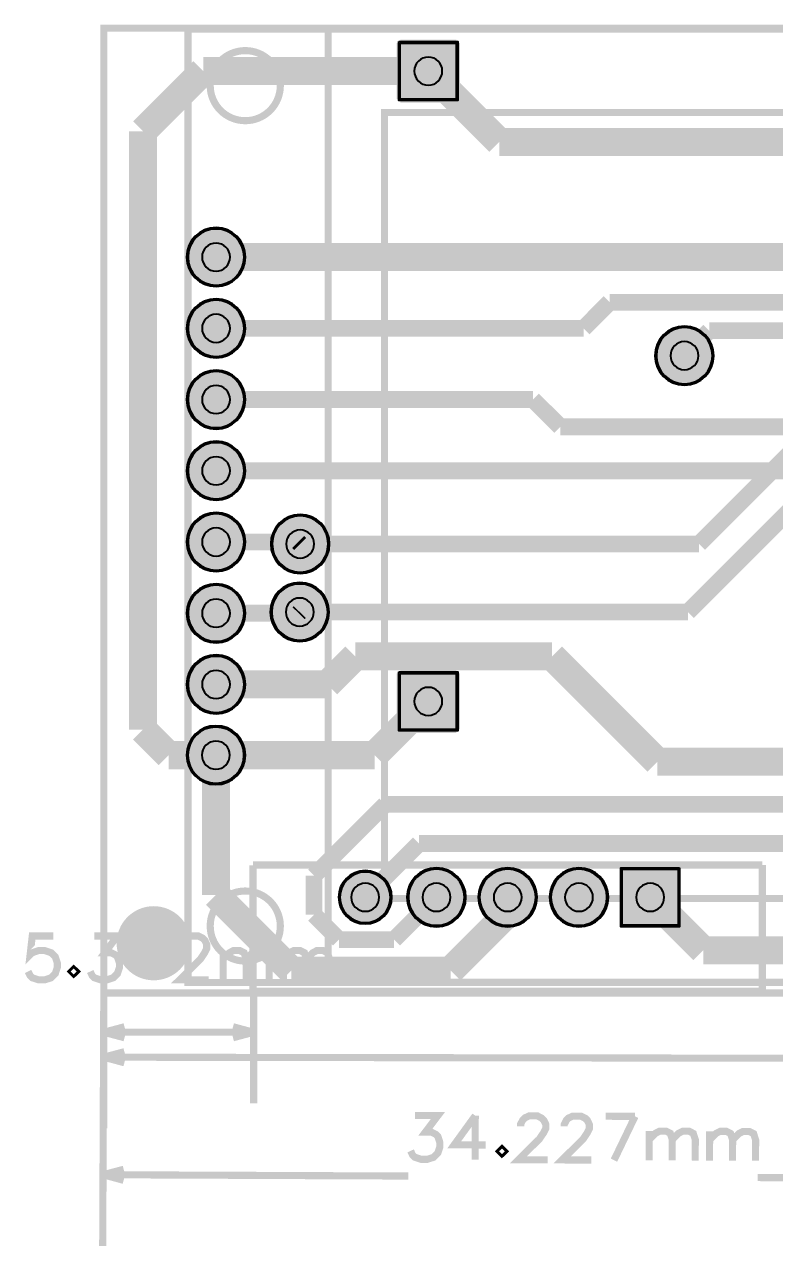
# Model space of a CAD drawing. Header units: millimetres. Extents: x -3 to 90, y -113 to 75.
# Drawn here: x -2.83 to 23.91, y -43.56 to 0.13 of the extents above; entities that cross this region are included whole.
import ezdxf

# ---------------------------------------------------------------- set-up
doc = ezdxf.new("R2010")
doc.units = ezdxf.units.MM
doc.header["$MEASUREMENT"] = 0
for name, color, linetype, true_color in [('Board-Outline-Layer', 7, 'Continuous', 0xff00ff), ('Bottom-Layer', 7, 'Continuous', 0x0000ff), ('Bottom-Paste-Mask-Layer', 7, 'Continuous', 0x800000), ('Bottom-Solder-Mask-Layer', 7, 'Continuous', 0xaa00ff), ('Document-Layer', 7, 'Continuous', 0xffffff), ('Hole-Layer', 7, 'Continuous', 0x222222), ('Multi-Layer', 7, 'Continuous', 0xc0c0c0), ('Top-Layer', 7, 'Continuous', 0xff0000), ('Top-Paste-Mask-Layer', 7, 'Continuous', 0x808080), ('Top-Silkscreen-Layer', 7, 'Continuous', 0xffcc00), ('Top-Solder-Mask-Layer', 7, 'Continuous', 0x800080)]:
    doc.layers.add(name, color=color, linetype=linetype, true_color=true_color)

msp = doc.modelspace()

# ---------------------------------------------------------------- hatches: boundary and pattern name
at = {"layer": 'Bottom-Layer'}
for points in [[(10.568, -0.535), (12.568, -0.535), (12.568, -2.535), (10.568, -2.535)], [(3.001, -8.169, 1), (5.001, -8.169, 1)], [(3.001, -10.709, 1), (5.001, -10.709, 1)], [(19.701, -11.684, 1), (21.701, -11.684, 1)], [(3.001, -13.249, 1), (5.001, -13.249, 1)], [(3.001, -15.789, 1), (5.001, -15.789, 1)], [(3.001, -18.329, 1), (5.001, -18.329, 1)], [(6, -18.4, 1), (8, -18.4, 1)], [(3.001, -20.869, 1), (5.001, -20.869, 1)], [(5.985, -20.828, 1), (7.985, -20.828, 1)], [(3.001, -23.409, 1), (5.001, -23.409, 1)], [(10.568, -23.014), (12.568, -23.014), (12.568, -25.014), (10.568, -25.014)], [(2.995, -25.931, 1), (4.995, -25.931, 1)], [(8.42, -31, 1), (10.22, -31, 1)], [(10.86, -31, 1), (12.86, -31, 1)], [(13.4, -31, 1), (15.4, -31, 1)], [(15.94, -31, 1), (17.94, -31, 1)], [(20.48, -30), (20.48, -32), (18.48, -32), (18.48, -30)]]:
    msp.add_hatch(color=256, dxfattribs=at).paths.add_polyline_path(points)
at = {"layer": 'Bottom-Paste-Mask-Layer'}
for points in [[(10.568, -0.535), (12.568, -0.535), (12.568, -2.535), (10.568, -2.535)], [(3.001, -8.169, 1), (5.001, -8.169, 1)], [(3.001, -10.709, 1), (5.001, -10.709, 1)], [(19.701, -11.684, 1), (21.701, -11.684, 1)], [(3.001, -13.249, 1), (5.001, -13.249, 1)], [(3.001, -15.789, 1), (5.001, -15.789, 1)], [(3.001, -18.329, 1), (5.001, -18.329, 1)], [(6, -18.4, 1), (8, -18.4, 1)], [(3.001, -20.869, 1), (5.001, -20.869, 1)], [(5.985, -20.828, 1), (7.985, -20.828, 1)], [(3.001, -23.409, 1), (5.001, -23.409, 1)], [(10.568, -23.014), (12.568, -23.014), (12.568, -25.014), (10.568, -25.014)], [(2.995, -25.931, 1), (4.995, -25.931, 1)], [(8.42, -31, 1), (10.22, -31, 1)], [(10.86, -31, 1), (12.86, -31, 1)], [(13.4, -31, 1), (15.4, -31, 1)], [(15.94, -31, 1), (17.94, -31, 1)], [(20.48, -30), (20.48, -32), (18.48, -32), (18.48, -30)]]:
    msp.add_hatch(color=256, dxfattribs=at).paths.add_polyline_path(points)
at = {"layer": 'Bottom-Solder-Mask-Layer'}
for points in [[(10.517, -0.484), (12.619, -0.484), (12.619, -2.586), (10.517, -2.586)], [(2.95, -8.169, 1), (5.052, -8.169, 1)], [(2.95, -10.709, 1), (5.052, -10.709, 1)], [(19.65, -11.684, 1), (21.752, -11.684, 1)], [(2.95, -13.249, 1), (5.052, -13.249, 1)], [(2.95, -15.789, 1), (5.052, -15.789, 1)], [(2.95, -18.329, 1), (5.052, -18.329, 1)], [(5.949, -18.4, 1), (8.051, -18.4, 1)], [(2.95, -20.869, 1), (5.052, -20.869, 1)], [(5.934, -20.828, 1), (8.036, -20.828, 1)], [(2.95, -23.409, 1), (5.052, -23.409, 1)], [(10.517, -22.963), (12.619, -22.963), (12.619, -25.065), (10.517, -25.065)], [(2.944, -25.931, 1), (5.046, -25.931, 1)], [(8.369, -31, 1), (10.271, -31, 1)], [(10.809, -31, 1), (12.911, -31, 1)], [(13.349, -31, 1), (15.451, -31, 1)], [(15.889, -31, 1), (17.991, -31, 1)], [(20.531, -29.949), (20.531, -32.051), (18.429, -32.051), (18.429, -29.949)]]:
    msp.add_hatch(color=256, dxfattribs=at).paths.add_polyline_path(points)
at = {"layer": 'Hole-Layer'}
for points in [[(11.068, -1.535, 1), (12.068, -1.535, 1)], [(3.501, -8.169, 1), (4.501, -8.169, 1)], [(3.501, -10.709, 1), (4.501, -10.709, 1)], [(20.201, -11.684, 1), (21.201, -11.684, 1)], [(3.501, -13.249, 1), (4.501, -13.249, 1)], [(3.501, -15.789, 1), (4.501, -15.789, 1)], [(3.501, -18.329, 1), (4.501, -18.329, 1)], [(6.5, -18.4, 1), (7.5, -18.4, 1)], [(3.501, -20.869, 1), (4.501, -20.869, 1)], [(6.485, -20.828, 1), (7.485, -20.828, 1)], [(3.501, -23.409, 1), (4.501, -23.409, 1)], [(11.068, -24.014, 1), (12.068, -24.014, 1)], [(3.495, -25.931, 1), (4.495, -25.931, 1)], [(8.82, -31, 1), (9.82, -31, 1)], [(11.36, -31, 1), (12.36, -31, 1)], [(13.9, -31, 1), (14.9, -31, 1)], [(16.44, -31, 1), (17.44, -31, 1)], [(18.98, -31, 1), (19.98, -31, 1)]]:
    msp.add_hatch(color=256, dxfattribs=at).paths.add_polyline_path(points)
at = {"layer": 'Multi-Layer'}
for points in [[(10.568, -0.535), (12.568, -0.535), (12.568, -2.535), (10.568, -2.535)], [(10.568, -0.535), (12.568, -0.535), (12.568, -2.535), (10.568, -2.535)], [(10.568, -0.535), (12.568, -0.535), (12.568, -2.535), (10.568, -2.535)], [(3.001, -8.169, 1), (5.001, -8.169, 1)], [(3.001, -8.169, 1), (5.001, -8.169, 1)], [(3.001, -8.169, 1), (5.001, -8.169, 1)], [(3.001, -10.709, 1), (5.001, -10.709, 1)], [(3.001, -10.709, 1), (5.001, -10.709, 1)], [(3.001, -10.709, 1), (5.001, -10.709, 1)], [(19.701, -11.684, 1), (21.701, -11.684, 1)], [(19.701, -11.684, 1), (21.701, -11.684, 1)], [(19.701, -11.684, 1), (21.701, -11.684, 1)], [(3.001, -13.249, 1), (5.001, -13.249, 1)], [(3.001, -13.249, 1), (5.001, -13.249, 1)], [(3.001, -13.249, 1), (5.001, -13.249, 1)], [(3.001, -15.789, 1), (5.001, -15.789, 1)], [(3.001, -15.789, 1), (5.001, -15.789, 1)], [(3.001, -15.789, 1), (5.001, -15.789, 1)], [(3.001, -18.329, 1), (5.001, -18.329, 1)], [(3.001, -18.329, 1), (5.001, -18.329, 1)], [(3.001, -18.329, 1), (5.001, -18.329, 1)], [(6, -18.4, 1), (8, -18.4, 1)], [(6, -18.4, 1), (8, -18.4, 1)], [(6, -18.4, 1), (8, -18.4, 1)], [(3.001, -20.869, 1), (5.001, -20.869, 1)], [(3.001, -20.869, 1), (5.001, -20.869, 1)], [(3.001, -20.869, 1), (5.001, -20.869, 1)], [(5.985, -20.828, 1), (7.985, -20.828, 1)], [(5.985, -20.828, 1), (7.985, -20.828, 1)], [(5.985, -20.828, 1), (7.985, -20.828, 1)], [(3.001, -23.409, 1), (5.001, -23.409, 1)], [(3.001, -23.409, 1), (5.001, -23.409, 1)], [(3.001, -23.409, 1), (5.001, -23.409, 1)], [(10.568, -23.014), (12.568, -23.014), (12.568, -25.014), (10.568, -25.014)], [(10.568, -23.014), (12.568, -23.014), (12.568, -25.014), (10.568, -25.014)], [(10.568, -23.014), (12.568, -23.014), (12.568, -25.014), (10.568, -25.014)], [(2.995, -25.931, 1), (4.995, -25.931, 1)], [(2.995, -25.931, 1), (4.995, -25.931, 1)], [(2.995, -25.931, 1), (4.995, -25.931, 1)], [(8.42, -31, 1), (10.22, -31, 1)], [(8.42, -31, 1), (10.22, -31, 1)], [(8.42, -31, 1), (10.22, -31, 1)], [(10.86, -31, 1), (12.86, -31, 1)], [(10.86, -31, 1), (12.86, -31, 1)], [(10.86, -31, 1), (12.86, -31, 1)], [(13.4, -31, 1), (15.4, -31, 1)], [(13.4, -31, 1), (15.4, -31, 1)], [(13.4, -31, 1), (15.4, -31, 1)], [(15.94, -31, 1), (17.94, -31, 1)], [(15.94, -31, 1), (17.94, -31, 1)], [(15.94, -31, 1), (17.94, -31, 1)], [(20.48, -30), (20.48, -32), (18.48, -32), (18.48, -30)], [(20.48, -30), (20.48, -32), (18.48, -32), (18.48, -30)], [(20.48, -30), (20.48, -32), (18.48, -32), (18.48, -30)], [(0.778, -32.639, 1), (2.778, -32.639, 1)]]:
    msp.add_hatch(color=256, dxfattribs=at).paths.add_polyline_path(points)
at = {"layer": 'Top-Layer'}
for points in [[(10.568, -0.535), (12.568, -0.535), (12.568, -2.535), (10.568, -2.535)], [(3.001, -8.169, 1), (5.001, -8.169, 1)], [(3.001, -10.709, 1), (5.001, -10.709, 1)], [(19.701, -11.684, 1), (21.701, -11.684, 1)], [(3.001, -13.249, 1), (5.001, -13.249, 1)], [(3.001, -15.789, 1), (5.001, -15.789, 1)], [(3.001, -18.329, 1), (5.001, -18.329, 1)], [(6, -18.4, 1), (8, -18.4, 1)], [(3.001, -20.869, 1), (5.001, -20.869, 1)], [(5.985, -20.828, 1), (7.985, -20.828, 1)], [(3.001, -23.409, 1), (5.001, -23.409, 1)], [(10.568, -23.014), (12.568, -23.014), (12.568, -25.014), (10.568, -25.014)], [(2.995, -25.931, 1), (4.995, -25.931, 1)], [(8.42, -31, 1), (10.22, -31, 1)], [(10.86, -31, 1), (12.86, -31, 1)], [(13.4, -31, 1), (15.4, -31, 1)], [(15.94, -31, 1), (17.94, -31, 1)], [(20.48, -30), (20.48, -32), (18.48, -32), (18.48, -30)]]:
    msp.add_hatch(color=256, dxfattribs=at).paths.add_polyline_path(points)
at = {"layer": 'Top-Paste-Mask-Layer'}
for points in [[(10.568, -0.535), (12.568, -0.535), (12.568, -2.535), (10.568, -2.535)], [(3.001, -8.169, 1), (5.001, -8.169, 1)], [(3.001, -10.709, 1), (5.001, -10.709, 1)], [(19.701, -11.684, 1), (21.701, -11.684, 1)], [(3.001, -13.249, 1), (5.001, -13.249, 1)], [(3.001, -15.789, 1), (5.001, -15.789, 1)], [(3.001, -18.329, 1), (5.001, -18.329, 1)], [(6, -18.4, 1), (8, -18.4, 1)], [(3.001, -20.869, 1), (5.001, -20.869, 1)], [(5.985, -20.828, 1), (7.985, -20.828, 1)], [(3.001, -23.409, 1), (5.001, -23.409, 1)], [(10.568, -23.014), (12.568, -23.014), (12.568, -25.014), (10.568, -25.014)], [(2.995, -25.931, 1), (4.995, -25.931, 1)], [(8.42, -31, 1), (10.22, -31, 1)], [(10.86, -31, 1), (12.86, -31, 1)], [(13.4, -31, 1), (15.4, -31, 1)], [(15.94, -31, 1), (17.94, -31, 1)], [(20.48, -30), (20.48, -32), (18.48, -32), (18.48, -30)]]:
    msp.add_hatch(color=256, dxfattribs=at).paths.add_polyline_path(points)
at = {"layer": 'Top-Solder-Mask-Layer'}
for points in [[(10.517, -0.484), (12.619, -0.484), (12.619, -2.586), (10.517, -2.586)], [(2.95, -8.169, 1), (5.052, -8.169, 1)], [(2.95, -10.709, 1), (5.052, -10.709, 1)], [(19.65, -11.684, 1), (21.752, -11.684, 1)], [(2.95, -13.249, 1), (5.052, -13.249, 1)], [(2.95, -15.789, 1), (5.052, -15.789, 1)], [(2.95, -18.329, 1), (5.052, -18.329, 1)], [(5.949, -18.4, 1), (8.051, -18.4, 1)], [(2.95, -20.869, 1), (5.052, -20.869, 1)], [(5.934, -20.828, 1), (8.036, -20.828, 1)], [(2.95, -23.409, 1), (5.052, -23.409, 1)], [(10.517, -22.963), (12.619, -22.963), (12.619, -25.065), (10.517, -25.065)], [(2.944, -25.931, 1), (5.046, -25.931, 1)], [(8.369, -31, 1), (10.271, -31, 1)], [(10.809, -31, 1), (12.911, -31, 1)], [(13.349, -31, 1), (15.451, -31, 1)], [(15.889, -31, 1), (17.991, -31, 1)], [(20.531, -29.949), (20.531, -32.051), (18.429, -32.051), (18.429, -29.949)]]:
    msp.add_hatch(color=256, dxfattribs=at).paths.add_polyline_path(points)

# ---------------------------------------------------------------- linework, layer by layer
at = {"layer": 'Board-Outline-Layer', "const_width": 0.254}
msp.add_lwpolyline([(0, -34.412), (0, 0), (88.824, 0), (88.824, -34.412)], close=True, dxfattribs=at)
at = {"layer": 'Bottom-Layer'}
for points in [[(10.568, -0.535), (12.568, -0.535), (12.568, -2.535), (10.568, -2.535)], [(10.568, -23.014), (12.568, -23.014), (12.568, -25.014), (10.568, -25.014)], [(20.48, -30), (20.48, -32), (18.48, -32), (18.48, -30)]]:
    msp.add_lwpolyline(points, close=True, dxfattribs=at)
for points, const_width in [([(1.397, -3.683), (3.545, -1.535)], 1), ([(3.545, -1.535), (11.568, -1.535)], 1), ([(11.568, -1.535), (14.097, -4.064)], 1), ([(1.397, -25.019), (1.397, -3.683)], 1), ([(14.097, -4.064), (28.575, -4.064)], 1), ([(4.001, -8.169), (37.048, -8.169)], 1), ([(17.105, -10.709), (18.034, -9.779)], 0.6), ([(18.034, -9.779), (40.767, -9.779)], 0.6), ([(4.001, -10.709), (17.105, -10.709)], 0.6), ([(20.701, -11.684), (21.59, -10.795)], 0.6), ([(21.59, -10.795), (44.196, -10.795)], 0.6), ([(4.001, -13.249), (15.301, -13.249)], 0.6), ([(15.301, -13.249), (16.277, -14.224)], 0.6), ([(16.277, -14.224), (45.974, -14.224)], 0.6), ([(4.001, -15.789), (47.966, -15.789)], 0.6), ([(4.001, -18.329), (6.929, -18.329)], 0.6), ([(6.929, -18.329), (7, -18.4)], 0.6), ([(6.945, -20.869), (6.985, -20.828)], 0.6), ([(4.001, -20.869), (6.945, -20.869)], 0.6), ([(8.961, -22.409), (7.961, -23.409)], 1), ([(15.984, -22.409), (8.961, -22.409)], 1), ([(19.737, -26.162), (15.984, -22.409)], 1), ([(7.961, -23.409), (4.001, -23.409)], 1), ([(9.652, -25.931), (11.568, -24.014)], 1), ([(2.309, -25.931), (1.397, -25.019)], 1), ([(3.995, -25.931), (2.309, -25.931)], 1), ([(3.995, -25.931), (9.652, -25.931)], 1), ([(3.995, -25.931), (3.995, -30.919)], 1), ([(28.702, -26.162), (19.737, -26.162)], 1), ([(7.493, -30.226), (10.033, -27.686)], 0.6), ([(10.033, -27.686), (35.306, -27.686)], 0.6), ([(9.32, -31), (11.237, -29.083)], 0.6), ([(11.237, -29.083), (38.227, -29.083)], 0.6), ([(7.493, -31.623), (7.493, -30.226)], 0.6), ([(3.995, -30.919), (6.688, -33.612)], 1), ([(14.4, -31.574), (14.4, -31)], 1), ([(19.48, -31), (21.373, -32.893)], 1), ([(11.86, -31), (10.348, -32.512)], 0.6), ([(8.382, -32.512), (7.493, -31.623)], 0.6), ([(12.362, -33.612), (14.4, -31.574)], 1), ([(10.348, -32.512), (8.382, -32.512)], 0.6), ([(21.373, -32.893), (25.527, -32.893)], 1), ([(6.688, -33.612), (12.362, -33.612)], 1)]:
    msp.add_lwpolyline(points, dxfattribs=dict(at, const_width=const_width))
for points in [[(3.001, -8.169, 1), (5.001, -8.169, 1)], [(3.001, -10.709, 1), (5.001, -10.709, 1)], [(19.701, -11.684, 1), (21.701, -11.684, 1)], [(3.001, -15.789, 1), (5.001, -15.789, 1)], [(6, -18.4, 1), (8, -18.4, 1)], [(3.001, -20.869, 1), (5.001, -20.869, 1)], [(5.985, -20.828, 1), (7.985, -20.828, 1)], [(3.001, -23.409, 1), (5.001, -23.409, 1)], [(2.995, -25.931, 1), (4.995, -25.931, 1)], [(10.86, -31, 1), (12.86, -31, 1)], [(13.4, -31, 1), (15.4, -31, 1)], [(15.94, -31, 1), (17.94, -31, 1)]]:
    msp.add_lwpolyline(points, format="xyb", close=True, dxfattribs=at)
for points in [[(3.001, -13.249, 1), (5.001, -13.249), (5.001, -13.249, 1), (3.001, -13.249)], [(3.001, -18.329, 1), (5.001, -18.329), (5.001, -18.329, 1), (3.001, -18.329)], [(8.42, -31, 1), (10.22, -31), (10.22, -31, 1), (8.42, -31)]]:
    msp.add_lwpolyline(points, format="xyb", dxfattribs=at)
at = {"layer": 'Bottom-Paste-Mask-Layer'}
for points in [[(10.568, -0.535), (12.568, -0.535), (12.568, -2.535), (10.568, -2.535)], [(10.568, -23.014), (12.568, -23.014), (12.568, -25.014), (10.568, -25.014)], [(20.48, -30), (20.48, -32), (18.48, -32), (18.48, -30)]]:
    msp.add_lwpolyline(points, close=True, dxfattribs=at)
for points in [[(3.001, -8.169, 1), (5.001, -8.169, 1)], [(3.001, -10.709, 1), (5.001, -10.709, 1)], [(19.701, -11.684, 1), (21.701, -11.684, 1)], [(3.001, -15.789, 1), (5.001, -15.789, 1)], [(6, -18.4, 1), (8, -18.4, 1)], [(3.001, -20.869, 1), (5.001, -20.869, 1)], [(5.985, -20.828, 1), (7.985, -20.828, 1)], [(3.001, -23.409, 1), (5.001, -23.409, 1)], [(2.995, -25.931, 1), (4.995, -25.931, 1)], [(10.86, -31, 1), (12.86, -31, 1)], [(13.4, -31, 1), (15.4, -31, 1)], [(15.94, -31, 1), (17.94, -31, 1)]]:
    msp.add_lwpolyline(points, format="xyb", close=True, dxfattribs=at)
for points in [[(3.001, -13.249, 1), (5.001, -13.249), (5.001, -13.249, 1), (3.001, -13.249)], [(3.001, -18.329, 1), (5.001, -18.329), (5.001, -18.329, 1), (3.001, -18.329)], [(8.42, -31, 1), (10.22, -31), (10.22, -31, 1), (8.42, -31)]]:
    msp.add_lwpolyline(points, format="xyb", dxfattribs=at)
at = {"layer": 'Bottom-Solder-Mask-Layer'}
for points in [[(10.517, -0.484), (12.619, -0.484), (12.619, -2.586), (10.517, -2.586)], [(10.517, -22.963), (12.619, -22.963), (12.619, -25.065), (10.517, -25.065)], [(20.531, -29.949), (20.531, -32.051), (18.429, -32.051), (18.429, -29.949)]]:
    msp.add_lwpolyline(points, close=True, dxfattribs=at)
for points in [[(2.95, -8.169, 1), (5.052, -8.169), (5.052, -8.169, 1), (2.95, -8.169)], [(2.95, -10.709, 1), (5.052, -10.709), (5.052, -10.709, 1), (2.95, -10.709)], [(19.65, -11.684, 1), (21.752, -11.684), (21.752, -11.684, 1), (19.65, -11.684)], [(2.95, -15.789, 1), (5.052, -15.789), (5.052, -15.789, 1), (2.95, -15.789)], [(5.949, -18.4, 1), (8.051, -18.4), (8.051, -18.4, 1), (5.949, -18.4)], [(2.95, -20.869, 1), (5.052, -20.869), (5.052, -20.869, 1), (2.95, -20.869)], [(5.934, -20.828, 1), (8.036, -20.828), (8.036, -20.828, 1), (5.934, -20.828)], [(2.95, -23.409, 1), (5.052, -23.409), (5.052, -23.409, 1), (2.95, -23.409)], [(2.944, -25.931, 1), (5.046, -25.931), (5.046, -25.931, 1), (2.944, -25.931)], [(10.809, -31, 1), (12.911, -31), (12.911, -31, 1), (10.809, -31)], [(13.349, -31, 1), (15.451, -31), (15.451, -31, 1), (13.349, -31)], [(15.889, -31, 1), (17.991, -31), (17.991, -31, 1), (15.889, -31)]]:
    msp.add_lwpolyline(points, format="xyb", dxfattribs=at)
for points in [[(2.95, -13.249, 1), (5.052, -13.249, 1)], [(2.95, -18.329, 1), (5.052, -18.329, 1)], [(8.369, -31, 1), (10.271, -31, 1)]]:
    msp.add_lwpolyline(points, format="xyb", close=True, dxfattribs=at)
at = {"layer": 'Document-Layer', "const_width": 0.254}
for points in [[(3, -0.036), (56.7, -0.036), (56.7, -34.036), (3, -34.036)], [(3, -0.036), (56.7, -0.036), (56.7, -34.036), (3, -34.036)], [(51.699, -34.026), (7.999, -34.026), (7.999, -0.025), (51.699, -0.025)], [(51.699, -34.026), (7.999, -34.026), (7.999, -0.025), (51.699, -0.025)], [(45.048, -31.041), (10.008, -31.041), (10.008, -3.011), (45.048, -3.011)], [(45.048, -31.041), (10.008, -31.041), (10.008, -3.011), (45.048, -3.011)], [(-1.074, -33.574), (-1.148, -33.647), (-1.074, -33.721), (-0.998, -33.647)], [(14.196, -39.987), (14.122, -40.06), (14.195, -40.134), (14.272, -40.061)]]:
    msp.add_lwpolyline(points, close=True, dxfattribs=at)
for points in [[(-1.806, -32.38), (-2.552, -32.38), (-2.629, -33.051), (-2.552, -32.977), (-2.329, -32.901), (-2.105, -32.901), (-1.882, -32.977), (-1.732, -33.124), (-1.658, -33.348), (-1.658, -33.498), (-1.732, -33.721), (-1.882, -33.871), (-2.105, -33.945), (-2.329, -33.945), (-2.552, -33.871), (-2.629, -33.797), (-2.702, -33.647)], [(-0.337, -32.38), (0.483, -32.38), (0.036, -32.977), (0.259, -32.977), (0.409, -33.051), (0.483, -33.124), (0.557, -33.348), (0.557, -33.498), (0.483, -33.721), (0.333, -33.871), (0.11, -33.945), (-0.114, -33.945), (-0.337, -33.871), (-0.414, -33.797), (-0.487, -33.647)], [(1.814, -32.38), (1.067, -33.424), (2.187, -33.424)], [(1.814, -32.38), (1.814, -33.945)], [(2.772, -32.751), (2.772, -32.677), (2.848, -32.527), (2.921, -32.454), (3.071, -32.38), (3.368, -32.38), (3.518, -32.454), (3.595, -32.527), (3.668, -32.677), (3.668, -32.827), (3.595, -32.977), (3.445, -33.2), (2.698, -33.945), (3.742, -33.945)], [(4.252, -32.901), (4.252, -33.945)], [(4.252, -33.2), (4.476, -32.977), (4.626, -32.901), (4.849, -32.901), (4.999, -32.977), (5.073, -33.2), (5.073, -33.945)], [(5.073, -33.2), (5.296, -32.977), (5.446, -32.901), (5.67, -32.901), (5.82, -32.977), (5.893, -33.2), (5.893, -33.945)], [(6.404, -32.901), (6.404, -33.945)], [(6.404, -33.2), (6.627, -32.977), (6.777, -32.901), (7.001, -32.901), (7.151, -32.977), (7.224, -33.2), (7.224, -33.945)], [(7.224, -33.2), (7.448, -32.977), (7.598, -32.901), (7.821, -32.901), (7.971, -32.977), (8.045, -33.2), (8.045, -33.945)], [(0, -34.061), (-0.041, -43.434)], [(0, -34.043), (-0.008, -39.243)], [(0, -34.412), (0, -38.354)], [(5.342, -34.412), (5.342, -38.354)], [(0, -35.814), (0.736, -35.617)], [(0, -35.814), (0.736, -36.011)], [(0, -35.814), (5.342, -35.814)], [(5.342, -35.814), (4.606, -35.617)], [(5.342, -35.814), (4.606, -36.011)], [(-0.004, -36.703), (0.732, -36.507)], [(-0.004, -36.703), (0.732, -36.902)], [(26.774, -36.744), (-0.004, -36.703)], [(11.092, -38.779), (11.913, -38.783), (11.463, -39.378), (11.687, -39.379), (11.836, -39.453), (11.91, -39.527), (11.982, -39.751), (11.982, -39.901), (11.907, -40.124), (11.756, -40.273), (11.533, -40.346), (11.309, -40.345), (11.086, -40.27), (11.01, -40.196), (10.937, -40.046)], [(13.244, -38.789), (12.492, -39.829), (13.613, -39.834)], [(13.244, -38.789), (13.237, -40.353)], [(14.86, -39.166), (14.86, -39.093), (14.937, -38.943), (15.011, -38.87), (15.161, -38.797), (15.459, -38.798), (15.608, -38.873), (15.684, -38.947), (15.757, -39.097), (15.756, -39.247), (15.682, -39.396), (15.531, -39.619), (14.781, -40.36), (15.825, -40.365)], [(16.415, -39.173), (16.415, -39.1), (16.492, -38.95), (16.566, -38.877), (16.716, -38.804), (17.013, -38.805), (17.163, -38.879), (17.238, -38.953), (17.311, -39.104), (17.311, -39.253), (17.237, -39.403), (17.086, -39.626), (16.336, -40.367), (17.38, -40.371)], [(17.897, -38.809), (18.941, -38.814)], [(18.941, -38.814), (18.19, -40.375)], [(19.449, -39.336), (19.445, -40.38)], [(19.448, -39.636), (19.672, -39.414), (19.823, -39.338), (20.046, -39.339), (20.196, -39.416), (20.268, -39.64), (20.265, -40.384)], [(20.268, -39.64), (20.493, -39.417), (20.643, -39.342), (20.866, -39.343), (21.016, -39.42), (21.089, -39.643), (21.085, -40.388)], [(21.601, -39.346), (21.596, -40.39)], [(21.599, -39.646), (21.824, -39.423), (21.974, -39.348), (22.197, -39.348), (22.347, -39.425), (22.42, -39.649), (22.416, -40.393)], [(22.42, -39.649), (22.644, -39.427), (22.794, -39.351), (23.018, -39.352), (23.167, -39.429), (23.24, -39.653), (23.237, -40.397)], [(-0.03, -40.895), (0.707, -40.701)], [(-0.03, -40.895), (0.705, -41.095)], [(10.857, -40.942), (-0.03, -40.895)], [(34.197, -41.044), (23.31, -40.997)]]:
    msp.add_lwpolyline(points, dxfattribs=at)
at = {"layer": 'Hole-Layer'}
for points in [[(11.068, -1.535, 1), (12.068, -1.535, 1)], [(3.501, -8.169, 1), (4.501, -8.169, 1)], [(3.501, -10.709, 1), (4.501, -10.709, 1)], [(3.501, -15.789, 1), (4.501, -15.789, 1)], [(6.5, -18.4, 1), (7.5, -18.4, 1)], [(3.501, -20.869, 1), (4.501, -20.869, 1)], [(6.485, -20.828, 1), (7.485, -20.828, 1)], [(3.501, -23.409, 1), (4.501, -23.409, 1)], [(11.068, -24.014, 1), (12.068, -24.014, 1)], [(3.495, -25.931, 1), (4.495, -25.931, 1)], [(8.82, -31, 1), (9.82, -31, 1)], [(11.36, -31, 1), (12.36, -31, 1)], [(13.9, -31, 1), (14.9, -31, 1)]]:
    msp.add_lwpolyline(points, format="xyb", close=True, dxfattribs=at)
for points in [[(20.201, -11.684, 1), (21.201, -11.684), (21.201, -11.684, 1), (20.201, -11.684)], [(3.501, -13.249, 1), (4.501, -13.249), (4.501, -13.249, 1), (3.501, -13.249)], [(3.501, -18.329, 1), (4.501, -18.329), (4.501, -18.329, 1), (3.501, -18.329)], [(16.44, -31, 1), (17.44, -31), (17.44, -31, 1), (16.44, -31)], [(18.98, -31, 1), (19.98, -31), (19.98, -31, 1), (18.98, -31)]]:
    msp.add_lwpolyline(points, format="xyb", dxfattribs=at)
at = {"layer": 'Multi-Layer'}
for points in [[(10.568, -0.535), (12.568, -0.535), (12.568, -2.535), (10.568, -2.535)], [(10.568, -0.535), (12.568, -0.535), (12.568, -2.535), (10.568, -2.535)], [(10.568, -0.535), (12.568, -0.535), (12.568, -2.535), (10.568, -2.535)], [(10.568, -23.014), (12.568, -23.014), (12.568, -25.014), (10.568, -25.014)], [(10.568, -23.014), (12.568, -23.014), (12.568, -25.014), (10.568, -25.014)], [(10.568, -23.014), (12.568, -23.014), (12.568, -25.014), (10.568, -25.014)], [(20.48, -30), (20.48, -32), (18.48, -32), (18.48, -30)], [(20.48, -30), (20.48, -32), (18.48, -32), (18.48, -30)], [(20.48, -30), (20.48, -32), (18.48, -32), (18.48, -30)]]:
    msp.add_lwpolyline(points, close=True, dxfattribs=at)
for points in [[(3.001, -8.169, 1), (5.001, -8.169, 1)], [(3.001, -8.169, 1), (5.001, -8.169, 1)], [(3.001, -8.169, 1), (5.001, -8.169, 1)], [(3.001, -10.709, 1), (5.001, -10.709, 1)], [(3.001, -10.709, 1), (5.001, -10.709, 1)], [(3.001, -10.709, 1), (5.001, -10.709, 1)], [(19.701, -11.684, 1), (21.701, -11.684, 1)], [(19.701, -11.684, 1), (21.701, -11.684, 1)], [(19.701, -11.684, 1), (21.701, -11.684, 1)], [(3.001, -15.789, 1), (5.001, -15.789, 1)], [(3.001, -15.789, 1), (5.001, -15.789, 1)], [(3.001, -15.789, 1), (5.001, -15.789, 1)], [(6, -18.4, 1), (8, -18.4, 1)], [(6, -18.4, 1), (8, -18.4, 1)], [(6, -18.4, 1), (8, -18.4, 1)], [(3.001, -20.869, 1), (5.001, -20.869, 1)], [(3.001, -20.869, 1), (5.001, -20.869, 1)], [(3.001, -20.869, 1), (5.001, -20.869, 1)], [(5.985, -20.828, 1), (7.985, -20.828, 1)], [(5.985, -20.828, 1), (7.985, -20.828, 1)], [(5.985, -20.828, 1), (7.985, -20.828, 1)], [(3.001, -23.409, 1), (5.001, -23.409, 1)], [(3.001, -23.409, 1), (5.001, -23.409, 1)], [(3.001, -23.409, 1), (5.001, -23.409, 1)], [(2.995, -25.931, 1), (4.995, -25.931, 1)], [(2.995, -25.931, 1), (4.995, -25.931, 1)], [(2.995, -25.931, 1), (4.995, -25.931, 1)], [(10.86, -31, 1), (12.86, -31, 1)], [(10.86, -31, 1), (12.86, -31, 1)], [(10.86, -31, 1), (12.86, -31, 1)], [(13.4, -31, 1), (15.4, -31, 1)], [(13.4, -31, 1), (15.4, -31, 1)], [(13.4, -31, 1), (15.4, -31, 1)], [(15.94, -31, 1), (17.94, -31, 1)], [(15.94, -31, 1), (17.94, -31, 1)], [(15.94, -31, 1), (17.94, -31, 1)]]:
    msp.add_lwpolyline(points, format="xyb", close=True, dxfattribs=at)
for points in [[(3.001, -13.249, 1), (5.001, -13.249), (5.001, -13.249, 1), (3.001, -13.249)], [(3.001, -13.249, 1), (5.001, -13.249), (5.001, -13.249, 1), (3.001, -13.249)], [(3.001, -13.249, 1), (5.001, -13.249), (5.001, -13.249, 1), (3.001, -13.249)], [(3.001, -18.329, 1), (5.001, -18.329), (5.001, -18.329, 1), (3.001, -18.329)], [(3.001, -18.329, 1), (5.001, -18.329), (5.001, -18.329, 1), (3.001, -18.329)], [(3.001, -18.329, 1), (5.001, -18.329), (5.001, -18.329, 1), (3.001, -18.329)], [(8.42, -31, 1), (10.22, -31), (10.22, -31, 1), (8.42, -31)], [(8.42, -31, 1), (10.22, -31), (10.22, -31, 1), (8.42, -31)], [(8.42, -31, 1), (10.22, -31), (10.22, -31, 1), (8.42, -31)]]:
    msp.add_lwpolyline(points, format="xyb", dxfattribs=at)
at = {"layer": 'Multi-Layer', "const_width": 0.645}
msp.add_lwpolyline([(0.778, -32.639, 1), (2.778, -32.639, 1)], format="xyb", close=True, dxfattribs=at)
at = {"layer": 'Top-Layer'}
for points in [[(10.568, -0.535), (12.568, -0.535), (12.568, -2.535), (10.568, -2.535)], [(10.568, -23.014), (12.568, -23.014), (12.568, -25.014), (10.568, -25.014)], [(20.48, -30), (20.48, -32), (18.48, -32), (18.48, -30)]]:
    msp.add_lwpolyline(points, close=True, dxfattribs=at)
for points in [[(3.001, -8.169, 1), (5.001, -8.169, 1)], [(3.001, -10.709, 1), (5.001, -10.709, 1)], [(19.701, -11.684, 1), (21.701, -11.684, 1)], [(3.001, -15.789, 1), (5.001, -15.789, 1)], [(6, -18.4, 1), (8, -18.4, 1)], [(3.001, -20.869, 1), (5.001, -20.869, 1)], [(5.985, -20.828, 1), (7.985, -20.828, 1)], [(3.001, -23.409, 1), (5.001, -23.409, 1)], [(2.995, -25.931, 1), (4.995, -25.931, 1)], [(10.86, -31, 1), (12.86, -31, 1)], [(13.4, -31, 1), (15.4, -31, 1)], [(15.94, -31, 1), (17.94, -31, 1)]]:
    msp.add_lwpolyline(points, format="xyb", close=True, dxfattribs=at)
at = {"layer": 'Top-Layer', "const_width": 0.6}
for points in [[(21.59, -10.795), (20.701, -11.684)], [(27.94, -10.795), (21.59, -10.795)], [(21.224, -18.4), (27.178, -12.446)], [(20.828, -20.828), (27.305, -14.351)], [(7, -18.4), (21.224, -18.4)], [(6.985, -20.828), (20.828, -20.828)]]:
    msp.add_lwpolyline(points, dxfattribs=at)
at = {"layer": 'Top-Layer'}
for points in [[(3.001, -13.249, 1), (5.001, -13.249), (5.001, -13.249, 1), (3.001, -13.249)], [(3.001, -18.329, 1), (5.001, -18.329), (5.001, -18.329, 1), (3.001, -18.329)], [(8.42, -31, 1), (10.22, -31), (10.22, -31, 1), (8.42, -31)]]:
    msp.add_lwpolyline(points, format="xyb", dxfattribs=at)
at = {"layer": 'Top-Paste-Mask-Layer'}
for points in [[(10.568, -0.535), (12.568, -0.535), (12.568, -2.535), (10.568, -2.535)], [(10.568, -23.014), (12.568, -23.014), (12.568, -25.014), (10.568, -25.014)], [(20.48, -30), (20.48, -32), (18.48, -32), (18.48, -30)]]:
    msp.add_lwpolyline(points, close=True, dxfattribs=at)
for points in [[(3.001, -8.169, 1), (5.001, -8.169, 1)], [(3.001, -10.709, 1), (5.001, -10.709, 1)], [(19.701, -11.684, 1), (21.701, -11.684, 1)], [(3.001, -15.789, 1), (5.001, -15.789, 1)], [(6, -18.4, 1), (8, -18.4, 1)], [(3.001, -20.869, 1), (5.001, -20.869, 1)], [(5.985, -20.828, 1), (7.985, -20.828, 1)], [(3.001, -23.409, 1), (5.001, -23.409, 1)], [(2.995, -25.931, 1), (4.995, -25.931, 1)], [(10.86, -31, 1), (12.86, -31, 1)], [(13.4, -31, 1), (15.4, -31, 1)], [(15.94, -31, 1), (17.94, -31, 1)]]:
    msp.add_lwpolyline(points, format="xyb", close=True, dxfattribs=at)
for points in [[(3.001, -13.249, 1), (5.001, -13.249), (5.001, -13.249, 1), (3.001, -13.249)], [(3.001, -18.329, 1), (5.001, -18.329), (5.001, -18.329, 1), (3.001, -18.329)], [(8.42, -31, 1), (10.22, -31), (10.22, -31, 1), (8.42, -31)]]:
    msp.add_lwpolyline(points, format="xyb", dxfattribs=at)
at = {"layer": 'Top-Silkscreen-Layer', "const_width": 0.254}
for points in [[(10.568, -2.535), (10.568, -0.535)], [(10.568, -0.535), (12.568, -0.535)], [(10.568, -2.535), (10.568, -0.535)], [(10.568, -0.535), (12.568, -0.535)], [(12.568, -0.535), (12.568, -2.535)], [(12.568, -0.535), (12.568, -2.535)], [(12.568, -2.535), (10.568, -2.535)], [(12.568, -2.535), (10.568, -2.535)], [(10.568, -25.014), (10.568, -23.014)], [(10.568, -23.014), (12.568, -23.014)], [(10.568, -25.014), (10.568, -23.014)], [(10.568, -23.014), (12.568, -23.014)], [(12.568, -23.014), (12.568, -25.014)], [(12.568, -23.014), (12.568, -25.014)], [(12.568, -25.014), (10.568, -25.014)], [(12.568, -25.014), (10.568, -25.014)], [(23.48, -29.85), (5.32, -29.85)], [(23.48, -29.85), (5.32, -29.85)], [(5.32, -34.35), (5.32, -29.865)], [(5.32, -34.35), (5.32, -29.865)], [(23.48, -29.85), (23.48, -34.35)], [(23.48, -29.85), (23.48, -34.35)], [(23.48, -34.35), (5.32, -34.35)], [(23.48, -34.35), (5.32, -34.35)]]:
    msp.add_lwpolyline(points, dxfattribs=at)
for points in [[(3.793, -2.054, 1), (6.293, -2.054, 1)], [(3.793, -2.054, 1), (6.293, -2.054, 1)], [(3.793, -32.026, 1), (6.293, -32.026, 1)], [(3.793, -32.026, 1), (6.293, -32.026, 1)]]:
    msp.add_lwpolyline(points, format="xyb", close=True, dxfattribs=at)
at = {"layer": 'Top-Solder-Mask-Layer'}
for points in [[(10.517, -0.484), (12.619, -0.484), (12.619, -2.586), (10.517, -2.586)], [(10.517, -22.963), (12.619, -22.963), (12.619, -25.065), (10.517, -25.065)], [(20.531, -29.949), (20.531, -32.051), (18.429, -32.051), (18.429, -29.949)]]:
    msp.add_lwpolyline(points, close=True, dxfattribs=at)
for points in [[(2.95, -8.169, 1), (5.052, -8.169), (5.052, -8.169, 1), (2.95, -8.169)], [(2.95, -10.709, 1), (5.052, -10.709), (5.052, -10.709, 1), (2.95, -10.709)], [(19.65, -11.684, 1), (21.752, -11.684), (21.752, -11.684, 1), (19.65, -11.684)], [(2.95, -15.789, 1), (5.052, -15.789), (5.052, -15.789, 1), (2.95, -15.789)], [(5.949, -18.4, 1), (8.051, -18.4), (8.051, -18.4, 1), (5.949, -18.4)], [(2.95, -20.869, 1), (5.052, -20.869), (5.052, -20.869, 1), (2.95, -20.869)], [(5.934, -20.828, 1), (8.036, -20.828), (8.036, -20.828, 1), (5.934, -20.828)], [(2.95, -23.409, 1), (5.052, -23.409), (5.052, -23.409, 1), (2.95, -23.409)], [(2.944, -25.931, 1), (5.046, -25.931), (5.046, -25.931, 1), (2.944, -25.931)], [(10.809, -31, 1), (12.911, -31), (12.911, -31, 1), (10.809, -31)], [(13.349, -31, 1), (15.451, -31), (15.451, -31, 1), (13.349, -31)], [(15.889, -31, 1), (17.991, -31), (17.991, -31, 1), (15.889, -31)]]:
    msp.add_lwpolyline(points, format="xyb", dxfattribs=at)
for points in [[(2.95, -13.249, 1), (5.052, -13.249, 1)], [(2.95, -18.329, 1), (5.052, -18.329, 1)], [(8.369, -31, 1), (10.271, -31, 1)]]:
    msp.add_lwpolyline(points, format="xyb", close=True, dxfattribs=at)

doc.saveas('drawing.dxf')
